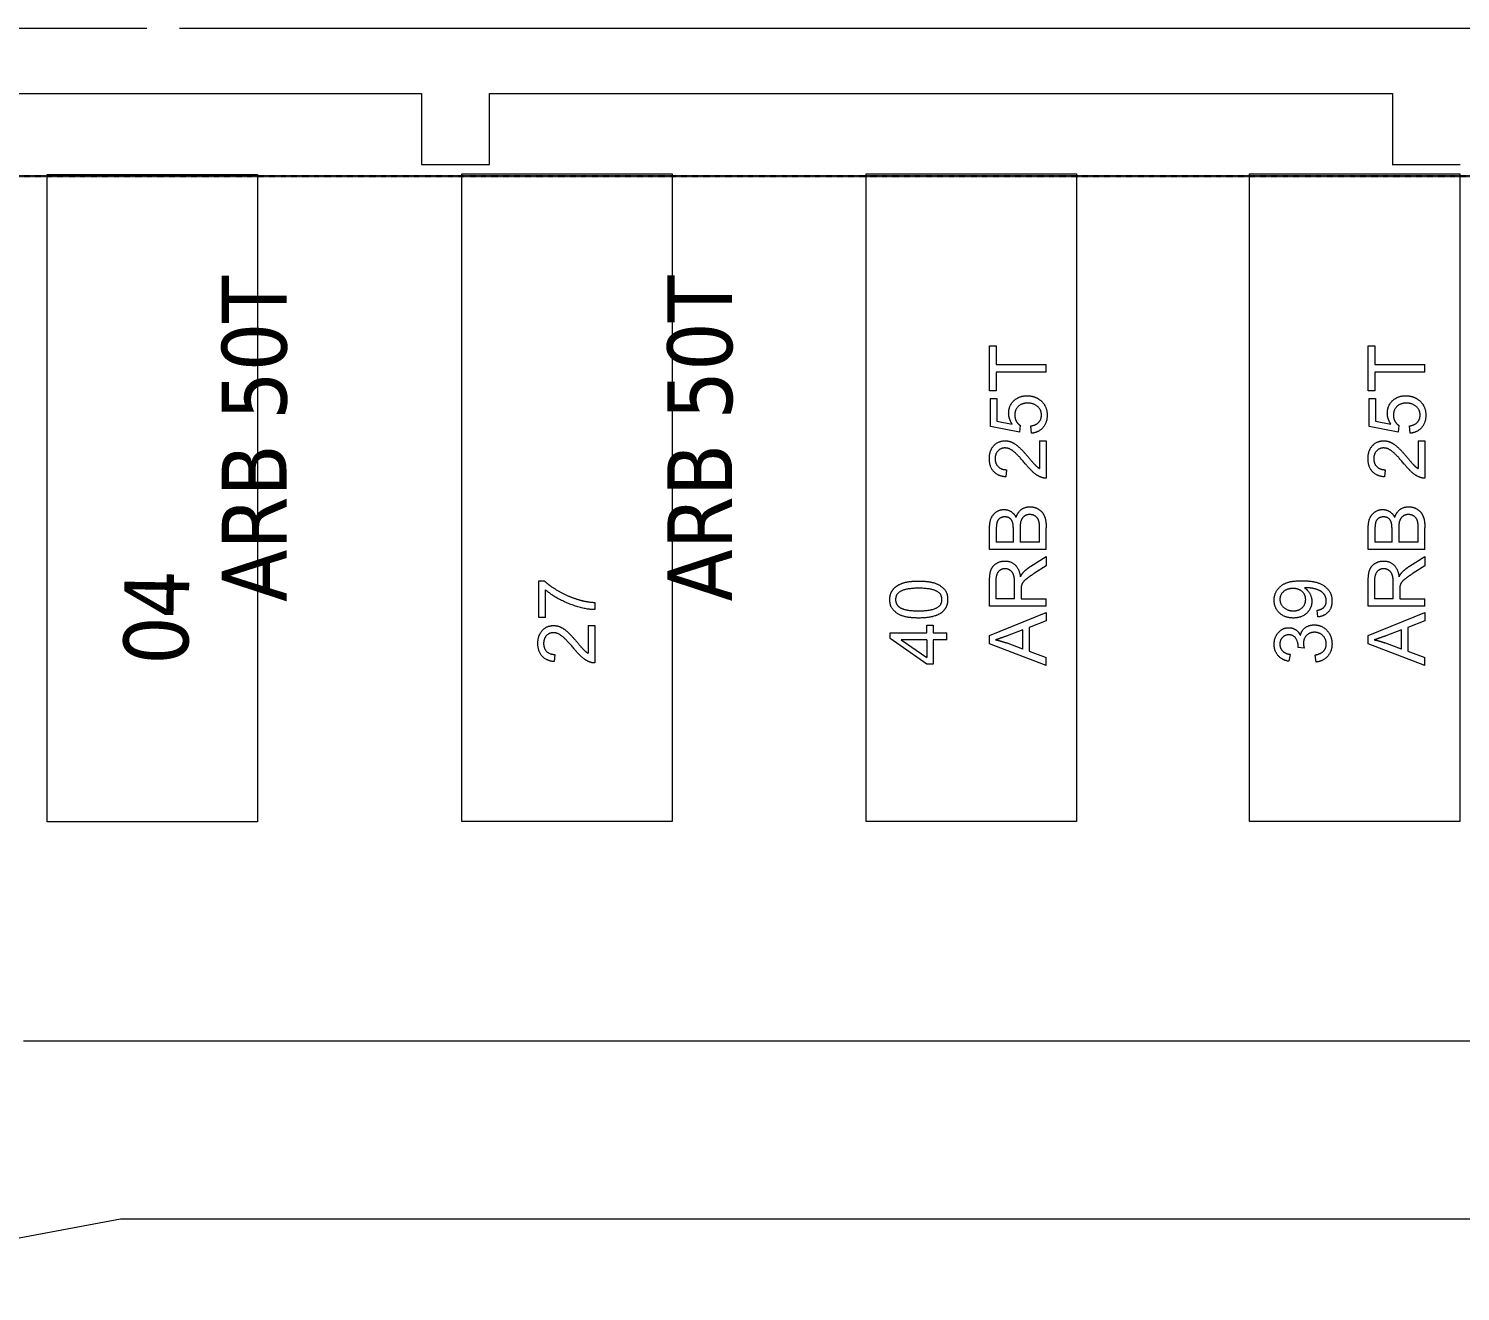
# Model space of a CAD drawing. Header units: millimetres. Extents: x 0 to 134522, y -47271 to 15049.
# Drawn here: x 90387 to 99234, y -36899 to -29100 of the extents above; entities that cross this region are included whole.
import ezdxf

# ---------------------------------------------------------------- set-up
doc = ezdxf.new("R2010")
doc.units = ezdxf.units.MM
doc.header["$MEASUREMENT"] = 0
doc.linetypes.add('DASHED', pattern=[6, 3, -3])
doc.layers.add('Layer0000', color=7, linetype='Continuous', lineweight=20)

msp = doc.modelspace()

# ---------------------------------------------------------------- linework, layer by layer
at = {"layer": 'Layer0000', "color": 7, "linetype": 'Continuous', "lineweight": 20}
for p, q in [((91118, -29100), (66439.3, -29100)), ((111267.5, -29100), (91318, -29100)), ((87234.9, -29500), (92814.9, -29500)), ((92814.9, -29500), (92814.9, -29940)), ((93234.9, -29940), (93234.9, -29500)), ((93234.9, -29500), (98814.9, -29500)), ((98814.9, -29500), (98814.9, -29940)), ((92814.9, -29940), (93234.9, -29940)), ((98813.3, -29940), (99233.3, -29940))]:
    msp.add_line(p, q, dxfattribs=at)
at = {"layer": 'Layer0000', "color": 6, "linetype": 'DASHED', "lineweight": 30, "true_color": 0xff00ff}
msp.add_line((111235, -30011), (69010, -30011), dxfattribs=at)
at = {"layer": 'Layer0000', "color": 5, "linetype": 'Continuous', "lineweight": 20, "true_color": 0x0000ff}
msp.add_line((111235, -30011), (69010, -30011), dxfattribs=at)
at = {"layer": 'Layer0000', "color": 7, "linetype": 'Continuous', "lineweight": 5}
for p, q in [((90500.1, -30000), (91800.1, -30000)), ((90500.1, -34000), (90500.1, -30000)), ((91800.1, -30000), (91800.1, -34000)), ((93063.8, -33997.6), (93063.8, -29997.6)), ((93063.8, -29997.6), (94363.8, -29997.6)), ((94363.8, -29997.6), (94363.8, -33997.6)), ((95561.8, -33997.6), (95561.8, -29997.6)), ((95561.8, -29997.6), (96861.8, -29997.6)), ((96861.8, -29997.6), (96861.8, -33997.6)), ((97930.4, -33997.6), (97930.4, -29997.6)), ((97930.4, -29997.6), (99230.4, -29997.6)), ((99230.4, -29997.6), (99230.4, -33997.6)), ((96324.8, -31336.2), (96324.8, -31058.8)), ((96324.8, -31058.8), (96366.1, -31058.8)), ((96366.1, -31058.8), (96366.1, -31174.6)), ((98664.8, -31336.2), (98664.8, -31058.8)), ((98664.8, -31058.8), (98706.1, -31058.8)), ((98706.1, -31058.8), (98706.1, -31174.6)), ((96366.1, -31174.6), (96674.8, -31174.6)), ((96674.8, -31220.9), (96366.1, -31220.9)), ((96366.1, -31220.9), (96366.1, -31336.2)), ((96674.8, -31220.9), (96674.8, -31174.6)), ((98706.1, -31174.6), (99014.8, -31174.6)), ((99014.8, -31220.9), (98706.1, -31220.9)), ((98706.1, -31220.9), (98706.1, -31336.2)), ((99014.8, -31220.9), (99014.8, -31174.6)), ((96366.1, -31336.2), (96324.8, -31336.2)), ((96329.6, -31557.8), (96329.6, -31383.7)), ((96329.6, -31383.7), (96370.7, -31383.7)), ((96370.7, -31383.7), (96370.7, -31523.4)), ((98706.1, -31336.2), (98664.8, -31336.2)), ((98669.6, -31557.8), (98669.6, -31383.7)), ((98669.6, -31383.7), (98710.7, -31383.7)), ((98710.7, -31383.7), (98710.7, -31523.4)), ((96509.4, -31591.7), (96329.6, -31557.8)), ((96370.7, -31523.4), (96464.7, -31542.2)), ((96514.6, -31551.3), (96509.4, -31591.7)), ((96583.1, -31599.3), (96579.3, -31554.2)), ((98849.4, -31591.7), (98669.6, -31557.8)), ((98710.7, -31523.4), (98804.7, -31542.2)), ((98854.6, -31551.3), (98849.4, -31591.7)), ((98923.1, -31599.3), (98919.3, -31554.2)), ((96633.5, -31645.4), (96674.8, -31645.4)), ((96633.5, -31645.4), (96633.5, -31817)), ((96674.8, -31645.4), (96674.8, -31876.7)), ((98973.5, -31645.4), (99014.8, -31645.4)), ((98973.5, -31645.4), (98973.5, -31817)), ((99014.8, -31645.4), (99014.8, -31876.7)), ((96429.2, -31824.4), (96424.6, -31868.6)), ((98769.2, -31824.4), (98764.6, -31868.6)), ((96324.8, -32317.6), (96324.8, -32186.3)), ((96366.1, -32201.3), (96366.1, -32271.2)), ((96471.9, -32271.2), (96471.9, -32195.6)), ((96513.2, -32190.3), (96513.2, -32271.2)), ((96633.5, -32271.2), (96633.5, -32184.1)), ((96674.8, -32317.6), (96674.8, -32184.1)), ((98664.8, -32317.6), (98664.8, -32186.3)), ((98706.1, -32201.3), (98706.1, -32271.2)), ((98811.9, -32271.2), (98811.9, -32195.6)), ((98853.2, -32190.3), (98853.2, -32271.2)), ((98973.5, -32271.2), (98973.5, -32184.1)), ((99014.8, -32317.6), (99014.8, -32184.1)), ((96471.9, -32271.2), (96366.1, -32271.2)), ((96633.5, -32271.2), (96513.2, -32271.2)), ((98811.9, -32271.2), (98706.1, -32271.2)), ((98973.5, -32271.2), (98853.2, -32271.2)), ((96674.8, -32317.6), (96324.8, -32317.6)), ((96579.6, -32420.5), (96674.8, -32359.6)), ((96674.8, -32359.6), (96674.8, -32417.8)), ((99014.8, -32317.6), (98664.8, -32317.6)), ((98919.6, -32420.5), (99014.8, -32359.6)), ((99014.8, -32359.6), (99014.8, -32417.8)), ((96674.8, -32417.8), (96602, -32464.2)), ((99014.8, -32417.8), (98942, -32464.2)), ((93539.4, -32737.5), (93539.4, -32510.9)), ((93539.4, -32510.9), (93572.8, -32510.9)), ((96324.8, -32668), (96324.8, -32512.9)), ((96363.5, -32510.9), (96363.5, -32621.7)), ((96479.3, -32621.7), (96479.3, -32522.2)), ((98664.8, -32668), (98664.8, -32512.9)), ((98703.5, -32510.9), (98703.5, -32621.7)), ((98819.3, -32621.7), (98819.3, -32522.2)), ((93580.7, -32737.5), (93580.7, -32566.1)), ((93884.8, -32644.4), (93884.8, -32688.5)), ((96479.3, -32621.7), (96363.5, -32621.7)), ((96519.4, -32568), (96519.4, -32621.7)), ((96519.4, -32621.7), (96674.8, -32621.7)), ((96674.8, -32668), (96674.8, -32621.7)), ((98819.3, -32621.7), (98703.5, -32621.7)), ((98859.4, -32568), (98859.4, -32621.7)), ((98859.4, -32621.7), (99014.8, -32621.7)), ((99014.8, -32668), (99014.8, -32621.7)), ((96674.8, -32668), (96324.8, -32668)), ((96324.8, -32848.9), (96674.8, -32705.7)), ((96674.8, -32705.7), (96674.8, -32758.5)), ((98353.9, -32733.9), (98350.1, -32692.6)), ((99014.8, -32668), (98664.8, -32668)), ((98664.8, -32848.9), (99014.8, -32705.7)), ((99014.8, -32705.7), (99014.8, -32758.5)), ((93580.7, -32737.5), (93539.4, -32737.5)), ((93843.5, -32786.4), (93884.8, -32786.4)), ((93843.5, -32786.4), (93843.5, -32958)), ((93884.8, -32786.4), (93884.8, -33017.7)), ((95936.6, -32831.5), (95936.6, -32784.2)), ((95936.6, -32784.2), (95976, -32784.2)), ((95976, -32784.2), (95976, -32831.5)), ((96531.1, -32813.6), (96434.2, -32850.1)), ((96531.1, -32932.3), (96531.1, -32813.6)), ((96674.8, -32758.5), (96568.8, -32799.3)), ((96568.8, -32799.3), (96568.8, -32945.6)), ((98871.1, -32813.6), (98774.2, -32850.1)), ((98871.1, -32932.3), (98871.1, -32813.6)), ((99014.8, -32758.5), (98908.8, -32799.3)), ((98908.8, -32799.3), (98908.8, -32945.6)), ((95709.8, -32866.6), (95709.8, -32831.5)), ((95709.8, -32831.5), (95936.6, -32831.5)), ((95936.6, -33026.3), (95709.8, -32866.6)), ((95936.6, -32874.5), (95778.8, -32874.5)), ((95778.8, -32874.5), (95936.6, -32984.1)), ((95936.6, -32874.5), (95936.6, -32984.1)), ((95976, -32831.5), (96059.8, -32831.5)), ((96059.8, -32874.5), (95976, -32874.5)), ((95976, -32874.5), (95976, -33026.3)), ((96059.8, -32874.5), (96059.8, -32831.5)), ((96324.8, -32898.8), (96324.8, -32848.9)), ((96674.8, -33033.2), (96324.8, -32898.8)), ((96531.1, -32932.3), (96428.4, -32893.8)), ((98664.8, -32898.8), (98664.8, -32848.9)), ((99014.8, -33033.2), (98664.8, -32898.8)), ((98871.1, -32932.3), (98768.4, -32893.8)), ((93639.2, -32965.4), (93634.6, -33009.6)), ((96568.8, -32945.6), (96674.8, -32984.1)), ((96674.8, -33033.2), (96674.8, -32984.1)), ((98181.8, -32964.7), (98174.1, -33007.7)), ((98269.1, -32927.2), (98231.4, -32922.5)), ((98342.4, -33012), (98336.7, -32969)), ((98908.8, -32945.6), (99014.8, -32984.1)), ((99014.8, -33033.2), (99014.8, -32984.1)), ((95976, -33026.3), (95936.6, -33026.3)), ((91800.1, -34000), (90500.1, -34000)), ((94363.8, -33997.6), (93063.8, -33997.6)), ((96861.8, -33997.6), (95561.8, -33997.6)), ((99230.4, -33997.6), (97930.4, -33997.6)), ((90355.2, -35351.7), (103173.4, -35351.7)), ((88542.9, -36899.2), (90954.2, -36451.7)), ((90954.2, -36451.7), (104026.4, -36451.7))]:
    msp.add_line(p, q, dxfattribs=at)
for points, knots in [([(96442.8, -31476.1), (96442.8, -31430.3), (96506.3, -31367.3), (96556.2, -31367.3)], [0, 0, 0, 0.49261, 1, 1, 1]), ([(98782.8, -31476.1), (98782.8, -31430.3), (98846.3, -31367.3), (98896.2, -31367.3)], [0, 0, 0, 0.49261, 1, 1, 1]), ([(96560, -31412.9), (96523.2, -31412.9), (96480.7, -31454.2), (96480.7, -31487.6)], [0, 0, 0, 0.508857, 1, 1, 1]), ([(96480.7, -31487.6), (96480.7, -31508.3), (96499.6, -31541.8), (96514.6, -31551.3)], [0, 0, 0, 0.51281, 1, 1, 1]), ([(96645.4, -31486.9), (96645.4, -31455.8), (96598.7, -31412.9), (96560, -31412.9)], [0, 0, 0, 0.480588, 1, 1, 1]), ([(96579.3, -31554.2), (96612.3, -31549.2), (96645.4, -31512.6), (96645.4, -31486.9)], [0, 0, 0, 0.523897, 1, 1, 1]), ([(96680.8, -31486.9), (96680.8, -31534.6), (96627.3, -31595), (96583.1, -31599.3)], [0, 0, 0, 0.506654, 1, 1, 1]), ([(98900, -31412.9), (98863.2, -31412.9), (98820.7, -31454.2), (98820.7, -31487.6)], [0, 0, 0, 0.508857, 1, 1, 1]), ([(98820.7, -31487.6), (98820.7, -31508.3), (98839.6, -31541.8), (98854.6, -31551.3)], [0, 0, 0, 0.51281, 1, 1, 1]), ([(98985.4, -31486.9), (98985.4, -31455.8), (98938.6, -31412.9), (98900, -31412.9)], [0, 0, 0, 0.480588, 1, 1, 1]), ([(98919.3, -31554.2), (98952.3, -31549.2), (98985.4, -31512.6), (98985.4, -31486.9)], [0, 0, 0, 0.523897, 1, 1, 1]), ([(99020.8, -31486.9), (99020.8, -31534.6), (98967.3, -31595), (98923.1, -31599.3)], [0, 0, 0, 0.506654, 1, 1, 1]), ([(96323.4, -31754.9), (96323.4, -31704.6), (96379.3, -31645.8), (96420.6, -31645.8)], [0, 0, 0, 0.517873, 1, 1, 1]), ([(96420.6, -31645.8), (96441.6, -31645.8), (96482.2, -31663), (96527, -31702.9), (96566.2, -31749.2)], [0, 0, 0, 0.224529, 0.58368, 1, 1, 1]), ([(98663.4, -31754.9), (98663.4, -31704.6), (98719.3, -31645.8), (98760.6, -31645.8)], [0, 0, 0, 0.517873, 1, 1, 1]), ([(98760.6, -31645.8), (98781.6, -31645.8), (98822.2, -31663), (98867, -31702.9), (98906.2, -31749.2)], [0, 0, 0, 0.224529, 0.58368, 1, 1, 1]), ([(96424.6, -31868.6), (96375.2, -31864), (96323.4, -31804.8), (96323.4, -31754.9)], [0, 0, 0, 0.499474, 1, 1, 1]), ([(96419.6, -31690), (96394.1, -31690), (96359, -31726.5), (96359, -31755.9)], [0, 0, 0, 0.487772, 1, 1, 1]), ([(96359, -31755.9), (96359, -31786.9), (96396.2, -31824.2), (96429.2, -31824.4)], [0, 0, 0, 0.494352, 1, 1, 1]), ([(96545.4, -31787.2), (96498.6, -31730.1), (96444, -31690), (96419.6, -31690)], [0, 0, 0, 0.605753, 1, 1, 1]), ([(96566.2, -31749.2), (96598.7, -31787.9), (96621.8, -31809.8), (96633.5, -31817)], [0, 0, 0, 0.643624, 1, 1, 1]), ([(98764.6, -31868.6), (98715.2, -31864), (98663.4, -31804.8), (98663.4, -31754.9)], [0, 0, 0, 0.499474, 1, 1, 1]), ([(98759.6, -31690), (98734.1, -31690), (98699, -31726.5), (98699, -31755.9)], [0, 0, 0, 0.487772, 1, 1, 1]), ([(98699, -31755.9), (98699, -31786.9), (98736.2, -31824.2), (98769.2, -31824.4)], [0, 0, 0, 0.494352, 1, 1, 1]), ([(98885.4, -31787.2), (98838.6, -31730.1), (98784, -31690), (98759.6, -31690)], [0, 0, 0, 0.605753, 1, 1, 1]), ([(98906.2, -31749.2), (98938.6, -31787.9), (98961.8, -31809.8), (98973.5, -31817)], [0, 0, 0, 0.643624, 1, 1, 1]), ([(96645, -31871.7), (96621.3, -31862.8), (96575.5, -31823.9), (96545.4, -31787.2)], [0, 0, 0, 0.442301, 1, 1, 1]), ([(98985, -31871.7), (98961.3, -31862.8), (98915.5, -31823.9), (98885.4, -31787.2)], [0, 0, 0, 0.442301, 1, 1, 1]), ([(96324.8, -32186.3), (96324.8, -32146.2), (96346.1, -32097.7), (96390.2, -32070.2), (96414.4, -32070.2)], [0, 0, 0, 0.339428, 0.722267, 1, 1, 1]), ([(96419.8, -32115.8), (96402.4, -32115.8), (96375.9, -32132.5), (96366.1, -32163.6), (96366.1, -32201.3)], [0, 0, 0, 0.266592, 0.61582, 1, 1, 1]), ([(96414.4, -32070.2), (96436.8, -32070.2), (96476.4, -32094.6), (96488.6, -32119.2)], [0, 0, 0, 0.482517, 1, 1, 1]), ([(96467.8, -32151.4), (96462.6, -32133.7), (96438.2, -32115.8), (96419.8, -32115.8)], [0, 0, 0, 0.500242, 1, 1, 1]), ([(96488.6, -32119.2), (96497.9, -32087.4), (96542.8, -32053.3), (96573.3, -32053.3)], [0, 0, 0, 0.507171, 1, 1, 1]), ([(96573.3, -32101.3), (96553.8, -32101.3), (96524.9, -32121.3), (96513.2, -32156.9), (96513.2, -32190.3)], [0, 0, 0, 0.276163, 0.642477, 1, 1, 1]), ([(96573.3, -32053.3), (96597.9, -32053.3), (96640.2, -32074.1), (96663.1, -32104.6), (96674.8, -32150.7), (96674.8, -32184.1)], [0, 0, 0, 0.221457, 0.484958, 0.749856, 1, 1, 1]), ([(96631.8, -32152.6), (96629, -32136.6), (96615.6, -32115.1), (96590.1, -32101.3), (96573.3, -32101.3)], [0, 0, 0, 0.293288, 0.676973, 1, 1, 1]), ([(98664.8, -32186.3), (98664.8, -32146.2), (98686.1, -32097.7), (98730.2, -32070.2), (98754.4, -32070.2)], [0, 0, 0, 0.339428, 0.722267, 1, 1, 1]), ([(98759.8, -32115.8), (98742.4, -32115.8), (98715.9, -32132.5), (98706.1, -32163.6), (98706.1, -32201.3)], [0, 0, 0, 0.266592, 0.61582, 1, 1, 1]), ([(98754.4, -32070.2), (98776.8, -32070.2), (98816.4, -32094.6), (98828.6, -32119.2)], [0, 0, 0, 0.482517, 1, 1, 1]), ([(98807.8, -32151.4), (98802.6, -32133.7), (98778.2, -32115.8), (98759.8, -32115.8)], [0, 0, 0, 0.500242, 1, 1, 1]), ([(98828.6, -32119.2), (98837.9, -32087.4), (98882.8, -32053.3), (98913.3, -32053.3)], [0, 0, 0, 0.507171, 1, 1, 1]), ([(98913.3, -32101.3), (98893.8, -32101.3), (98864.9, -32121.3), (98853.2, -32156.9), (98853.2, -32190.3)], [0, 0, 0, 0.276163, 0.642477, 1, 1, 1]), ([(98913.3, -32053.3), (98937.9, -32053.3), (98980.2, -32074.1), (99003.1, -32104.6), (99014.8, -32150.7), (99014.8, -32184.1)], [0, 0, 0, 0.221457, 0.484958, 0.749856, 1, 1, 1]), ([(98971.8, -32152.6), (98969, -32136.6), (98955.6, -32115.1), (98930.1, -32101.3), (98913.3, -32101.3)], [0, 0, 0, 0.293288, 0.676973, 1, 1, 1]), ([(96324.8, -32512.9), (96324.8, -32466.1), (96343.7, -32417.4), (96391.4, -32388.2), (96420.3, -32388.2)], [0, 0, 0, 0.339118, 0.709523, 1, 1, 1]), ([(96420.3, -32436), (96395.5, -32436), (96363.5, -32472), (96363.5, -32510.9)], [0, 0, 0, 0.45602, 1, 1, 1]), ([(96420.3, -32388.2), (96457.6, -32388.2), (96508.7, -32436.5), (96515.6, -32486.8)], [0, 0, 0, 0.470243, 1, 1, 1]), ([(96479.3, -32522.2), (96479.3, -32490.4), (96466.2, -32454.6), (96437.3, -32436), (96420.3, -32436)], [0, 0, 0, 0.360791, 0.735092, 1, 1, 1]), ([(96602, -32464.2), (96570.5, -32484.4), (96537.1, -32510.7), (96523.7, -32531.5), (96521.1, -32542.2)], [0, 0, 0, 0.4372, 0.804545, 1, 1, 1]), ([(98664.8, -32512.9), (98664.8, -32466.1), (98683.7, -32417.4), (98731.4, -32388.2), (98760.3, -32388.2)], [0, 0, 0, 0.339118, 0.709523, 1, 1, 1]), ([(98760.3, -32436), (98735.5, -32436), (98703.5, -32472), (98703.5, -32510.9)], [0, 0, 0, 0.45602, 1, 1, 1]), ([(98760.3, -32388.2), (98797.6, -32388.2), (98848.7, -32436.5), (98855.6, -32486.8)], [0, 0, 0, 0.470243, 1, 1, 1]), ([(98819.3, -32522.2), (98819.3, -32490.4), (98806.2, -32454.6), (98777.3, -32436), (98760.3, -32436)], [0, 0, 0, 0.360791, 0.735092, 1, 1, 1]), ([(98942, -32464.2), (98910.5, -32484.4), (98877.1, -32510.7), (98863.7, -32531.5), (98861.1, -32542.2)], [0, 0, 0, 0.4372, 0.804545, 1, 1, 1]), ([(93572.8, -32510.9), (93608.4, -32544.3), (93726.3, -32610), (93788.6, -32627.9)], [0, 0, 0, 0.479119, 1, 1, 1]), ([(95708.4, -32626.2), (95708.4, -32598), (95731.1, -32555.6), (95773.8, -32527.9), (95835.2, -32512.1), (95887.2, -32512.1)], [0, 0, 0, 0.188451, 0.433066, 0.715148, 1, 1, 1]), ([(95887.2, -32556.3), (95800.8, -32556.3), (95744, -32596.6), (95744, -32626.7)], [0, 0, 0, 0.610092, 1, 1, 1]), ([(95887.2, -32512.1), (95948.8, -32512.1), (96024.5, -32537.4), (96065.8, -32587.8), (96065.8, -32626.2)], [0, 0, 0, 0.36263, 0.734354, 1, 1, 1]), ([(96030.4, -32626.2), (96030.4, -32596.6), (95973.2, -32556.3), (95887.2, -32556.3)], [0, 0, 0, 0.389829, 1, 1, 1]), ([(98083.4, -32630.3), (98083.4, -32596.1), (98120.2, -32539.6), (98188.2, -32510.2), (98252.7, -32510.2)], [0, 0, 0, 0.266174, 0.637039, 1, 1, 1]), ([(98199.4, -32557.9), (98162.4, -32557.9), (98119, -32597.3), (98119, -32625)], [0, 0, 0, 0.52558, 1, 1, 1]), ([(98278.2, -32626.2), (98278.2, -32596.4), (98236.4, -32557.9), (98199.4, -32557.9)], [0, 0, 0, 0.480149, 1, 1, 1]), ([(98252.7, -32510.2), (98319.7, -32510.2), (98399.2, -32539.3), (98440.8, -32596.9), (98440.8, -32635.5)], [0, 0, 0, 0.363893, 0.737089, 1, 1, 1]), ([(98270.1, -32553.2), (98290.6, -32566.1), (98316.2, -32610.7), (98316.2, -32636.7)], [0, 0, 0, 0.494188, 1, 1, 1]), ([(98405.4, -32634.6), (98405.4, -32614.8), (98387.3, -32584.9), (98357, -32565.8), (98305.4, -32552.9), (98278.7, -32552.9)], [0, 0, 0, 0.18595, 0.426314, 0.728604, 1, 1, 1]), ([(93884.8, -32688.5), (93843.5, -32687.8), (93726.5, -32656.8), (93617.9, -32598.8), (93580.7, -32566.1)], [0, 0, 0, 0.280264, 0.701819, 1, 1, 1]), ([(95887.2, -32740.3), (95825.1, -32740.3), (95749.5, -32714.8), (95708.4, -32664.4), (95708.4, -32626.2)], [0, 0, 0, 0.363966, 0.735416, 1, 1, 1]), ([(95887.2, -32696.2), (95973.4, -32696.2), (96030.4, -32655.8), (96030.4, -32626.2)], [0, 0, 0, 0.610704, 1, 1, 1]), ([(98201.6, -32740.3), (98148.3, -32740.3), (98083.4, -32677.5), (98083.4, -32630.3)], [0, 0, 0, 0.510616, 1, 1, 1]), ([(98119, -32625), (98119, -32653.7), (98165.8, -32696.2), (98203, -32696.2)], [0, 0, 0, 0.477652, 1, 1, 1]), ([(98316.2, -32636.7), (98316.2, -32680.2), (98253.1, -32740.3), (98201.6, -32740.3)], [0, 0, 0, 0.48493, 1, 1, 1]), ([(98203, -32696.2), (98236.4, -32696.2), (98278.2, -32655.8), (98278.2, -32626.2)], [0, 0, 0, 0.510657, 1, 1, 1]), ([(98350.1, -32692.6), (98379.2, -32687.3), (98405.4, -32657.7), (98405.4, -32634.6)], [0, 0, 0, 0.524405, 1, 1, 1]), ([(98440.8, -32635.5), (98440.8, -32676.6), (98395.2, -32728.6), (98353.9, -32733.9)], [0, 0, 0, 0.498708, 1, 1, 1]), ([(93533.4, -32896), (93533.4, -32845.6), (93589.3, -32786.9), (93630.6, -32786.9)], [0, 0, 0, 0.517873, 1, 1, 1]), ([(93630.6, -32786.9), (93651.6, -32786.9), (93692.2, -32804.1), (93737, -32843.9), (93776.2, -32890.2)], [0, 0, 0, 0.224529, 0.58368, 1, 1, 1]), ([(98083.4, -32902.4), (98083.4, -32873.8), (98108, -32825.5), (98150.5, -32800), (98174.4, -32800)], [0, 0, 0, 0.318449, 0.717428, 1, 1, 1]), ([(98174.4, -32800), (98197, -32800), (98234.3, -32824.4), (98245.3, -32848.2)], [0, 0, 0, 0.486959, 1, 1, 1]), ([(98245.3, -32848.2), (98252.4, -32817.2), (98297.5, -32782.8), (98331.4, -32782.8)], [0, 0, 0, 0.494283, 1, 1, 1]), ([(98331.4, -32782.8), (98377.3, -32782.8), (98441, -32849.7), (98441, -32900.7)], [0, 0, 0, 0.490678, 1, 1, 1]), ([(93634.6, -33009.6), (93585.2, -33005.1), (93533.4, -32945.9), (93533.4, -32896)], [0, 0, 0, 0.499474, 1, 1, 1]), ([(93629.6, -32831), (93604.1, -32831), (93569, -32867.6), (93569, -32896.9)], [0, 0, 0, 0.487772, 1, 1, 1]), ([(93569, -32896.9), (93569, -32928), (93606.2, -32965.2), (93639.2, -32965.4)], [0, 0, 0, 0.494352, 1, 1, 1]), ([(93755.4, -32928.2), (93708.6, -32871.1), (93654, -32831), (93629.6, -32831)], [0, 0, 0, 0.605753, 1, 1, 1]), ([(93776.2, -32890.2), (93808.7, -32928.9), (93831.8, -32950.9), (93843.5, -32958)], [0, 0, 0, 0.643624, 1, 1, 1]), ([(98174.1, -33007.7), (98130.9, -32999.8), (98083.4, -32944), (98083.4, -32902.4)], [0, 0, 0, 0.505134, 1, 1, 1]), ([(98173.4, -32844.2), (98149.8, -32844.2), (98118.7, -32876.2), (98118.7, -32901.5)], [0, 0, 0, 0.493943, 1, 1, 1]), ([(98118.7, -32901.5), (98118.7, -32926.5), (98150.2, -32959.9), (98181.8, -32964.7)], [0, 0, 0, 0.477128, 1, 1, 1]), ([(98231.9, -32915.5), (98231.9, -32888.1), (98203.2, -32844.2), (98173.4, -32844.2)], [0, 0, 0, 0.492638, 1, 1, 1]), ([(98332.4, -32828.4), (98302.8, -32828.4), (98264.4, -32867.1), (98264.4, -32896.9)], [0, 0, 0, 0.499291, 1, 1, 1]), ([(98405.4, -32900.5), (98405.4, -32870.2), (98363.4, -32828.4), (98332.4, -32828.4)], [0, 0, 0, 0.498007, 1, 1, 1]), ([(98336.7, -32969), (98373.2, -32961.6), (98405.4, -32926), (98405.4, -32900.5)], [0, 0, 0, 0.536908, 1, 1, 1]), ([(98441, -32900.7), (98441, -32946.8), (98386.1, -33007.7), (98342.4, -33012)], [0, 0, 0, 0.504284, 1, 1, 1]), ([(93855, -33012.7), (93831.3, -33003.9), (93785.5, -32965), (93755.4, -32928.2)], [0, 0, 0, 0.442301, 1, 1, 1])]:
    msp.add_open_spline(points, degree=2, knots=knots, dxfattribs=at)
for points in [[(96556.2, -31367.3), (96603.7, -31367.3), (96638.3, -31395)], [(96638.3, -31395), (96680.8, -31428.6), (96680.8, -31486.9)], [(98896.2, -31367.3), (98943.7, -31367.3), (98978.3, -31395)], [(98978.3, -31395), (99020.8, -31428.6), (99020.8, -31486.9)], [(96464.7, -31542.2), (96442.8, -31510.7), (96442.8, -31476.1)], [(98804.7, -31542.2), (98782.8, -31510.7), (98782.8, -31476.1)], [(96674.8, -31876.7), (96659.3, -31877.2), (96645, -31871.7)], [(99014.8, -31876.7), (98999.3, -31877.2), (98985, -31871.7)], [(96471.9, -32195.6), (96471.9, -32164.8), (96467.8, -32151.4)], [(96633.5, -32184.1), (96633.5, -32161.7), (96631.8, -32152.6)], [(98811.9, -32195.6), (98811.9, -32164.8), (98807.8, -32151.4)], [(98973.5, -32184.1), (98973.5, -32161.7), (98971.8, -32152.6)], [(96515.6, -32486.8), (96524.4, -32468.5), (96533, -32458.9)], [(96533, -32458.9), (96551.6, -32438.6), (96579.6, -32420.5)], [(98855.6, -32486.8), (98864.4, -32468.5), (98873, -32458.9)], [(98873, -32458.9), (98891.6, -32438.6), (98919.6, -32420.5)], [(96521.1, -32542.2), (96519.4, -32550.1), (96519.4, -32568)], [(98278.7, -32552.9), (98275.8, -32552.9), (98270.1, -32553.2)], [(98861.1, -32542.2), (98859.4, -32550.1), (98859.4, -32568)], [(93788.6, -32627.9), (93832.5, -32640.8), (93884.8, -32644.4)], [(95744, -32626.7), (95744, -32656.3), (95769, -32674)], [(96065.8, -32626.2), (96065.8, -32676.8), (96029.5, -32705.7)], [(95769, -32674), (95801, -32696.2), (95887.2, -32696.2)], [(96029.5, -32705.7), (95985.8, -32740.3), (95887.2, -32740.3)], [(96434.2, -32850.1), (96390, -32866.8), (96361.6, -32875)], [(96361.6, -32875), (96395.3, -32881.6), (96428.4, -32893.8)], [(98264.4, -32896.9), (98264.4, -32909.1), (98269.1, -32927.2)], [(98774.2, -32850.1), (98730, -32866.8), (98701.6, -32875)], [(98701.6, -32875), (98735.3, -32881.6), (98768.4, -32893.8)], [(98231.4, -32922.5), (98231.9, -32918.2), (98231.9, -32915.5)], [(93884.8, -33017.7), (93869.3, -33018.2), (93855, -33012.7)]]:
    msp.add_open_spline(points, degree=2, dxfattribs=at)

# ---------------------------------------------------------------- texts
at = {"layer": 'Layer0000', "color": 7, "linetype": 'Continuous', "lineweight": -3, "char_height": 400, "attachment_point": 1}
for s, insert, rotation in [('\\pxsm0.625;\\T1;\\W1;{\\l\\fTahoma|b0;ARB 50T}', (91580.1, -32640.7), 90), ('\\pxsm0.625;\\T1;\\W1;{\\l\\fTahoma|b0;ARB 50T}', (94333.8, -32638.3), 90), ('\\pxsm0.625;\\T0.950000002980232;\\W1;{\\l\\fTahoma|b0;04}', (90970.6, -33025.5), 89.04801)]:
    msp.add_mtext(s, dxfattribs=dict(at, insert=insert, rotation=rotation))

doc.saveas('drawing.dxf')
